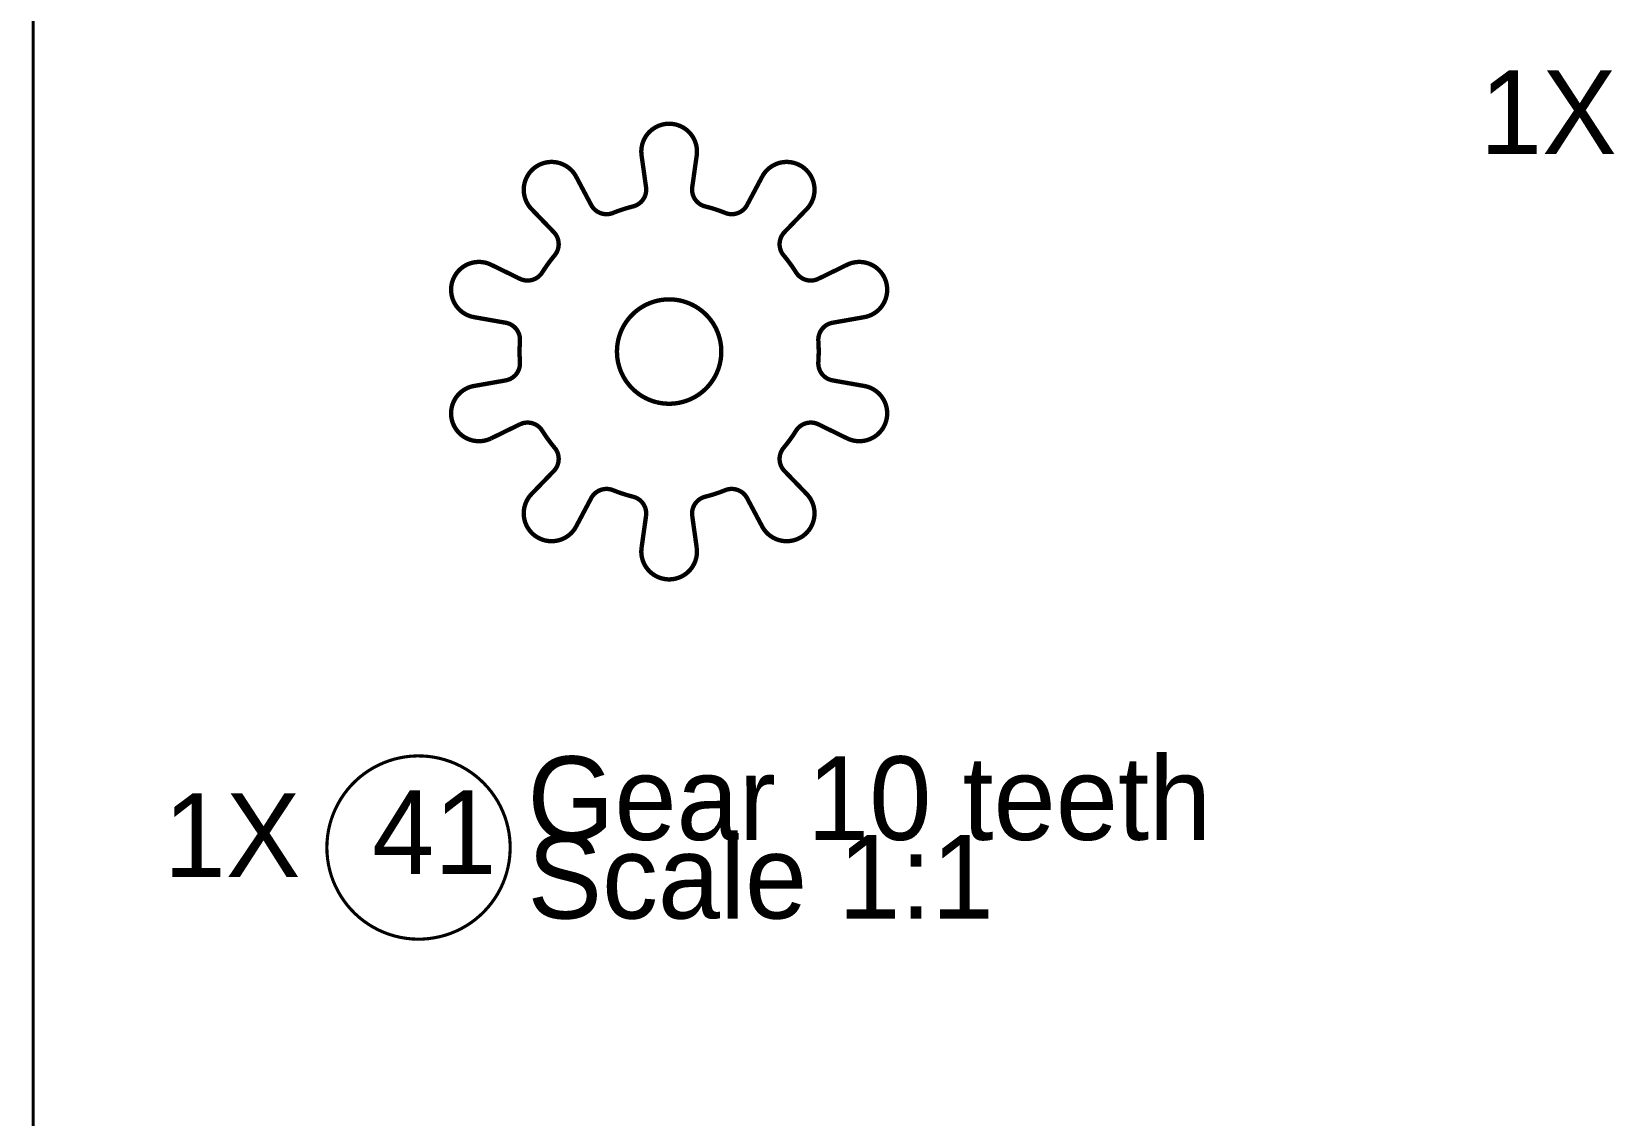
# Model space of a CAD drawing. Extents: x 0.4 to 23.1, y 0.4 to 16.1.
# Drawn here: x 0.4 to 3.983, y 2.859 to 5.312 of the extents above; entities that cross this region are included whole.
import ezdxf

# ---------------------------------------------------------------- set-up
doc = ezdxf.new("R2010")
doc.units = 0
doc.layers.get('0').update_dxf_attribs({"linetype": 'CONTINUOUS'})

msp = doc.modelspace()

# ---------------------------------------------------------------- linework, layer by layer
at = {"color": 254, "const_width": 0.00708}
msp.add_lwpolyline([(0.40386, 16.1028), (0.40386, 0.4088)], dxfattribs=at)
at = {"color": 0, "const_width": 0.00985}
for points in [[(1.90588, 5.03179), (1.90631, 5.03603), (1.90642, 5.03814), (1.90647, 5.04025), (1.90647, 5.04237), (1.90636, 5.04449), (1.90619, 5.04656), (1.90565, 5.05078), (1.90528, 5.05285), (1.90483, 5.0549), (1.90429, 5.05697), (1.90369, 5.05897), (1.90306, 5.06099), (1.90235, 5.06299), (1.90158, 5.06494), (1.90072, 5.06689), (1.89979, 5.06879), (1.89882, 5.07064), (1.89779, 5.07249), (1.89671, 5.07428), (1.89551, 5.07607), (1.89432, 5.07781), (1.89301, 5.07949), (1.89171, 5.08111), (1.88889, 5.08425), (1.88585, 5.08718), (1.88428, 5.0886), (1.8826, 5.0899), (1.88097, 5.09119), (1.87924, 5.09244), (1.8775, 5.09358), (1.87565, 5.09472), (1.87381, 5.09576), (1.87196, 5.09674), (1.87007, 5.09771), (1.86615, 5.09933), (1.86421, 5.10004), (1.86219, 5.10075), (1.86019, 5.10135), (1.85607, 5.10232), (1.854, 5.10271), (1.85189, 5.10303), (1.84978, 5.10325), (1.84771, 5.10346), (1.84347, 5.10357), (1.83925, 5.10346), (1.83501, 5.10303), (1.83296, 5.10271), (1.83089, 5.10232), (1.82676, 5.10135), (1.82476, 5.10075), (1.82075, 5.09933), (1.81879, 5.09853), (1.81689, 5.09771), (1.8131, 5.09576), (1.81125, 5.09472), (1.80946, 5.09358), (1.80772, 5.09244), (1.80599, 5.09119), (1.80431, 5.0899), (1.80268, 5.0886), (1.80111, 5.08718), (1.79953, 5.08572), (1.79807, 5.08425), (1.7966, 5.08268), (1.79525, 5.08111), (1.79389, 5.07949), (1.79264, 5.07781), (1.79139, 5.07607), (1.79025, 5.07428), (1.78917, 5.07249), (1.78711, 5.06879), (1.78624, 5.06689), (1.78537, 5.06494), (1.78461, 5.06299), (1.78386, 5.06099), (1.78321, 5.05897), (1.78267, 5.05697), (1.78213, 5.0549), (1.78168, 5.05285), (1.78131, 5.05078), (1.78097, 5.04867), (1.78076, 5.04656), (1.7806, 5.04449), (1.78049, 5.04237), (1.78049, 5.04025), (1.78054, 5.03814), (1.78065, 5.03603), (1.78082, 5.0339), (1.78108, 5.03179)], [(1.63297, 4.98367), (1.63194, 4.98551), (1.63086, 4.98736), (1.62972, 4.98915), (1.62853, 4.99089), (1.62722, 4.99257), (1.62592, 4.99419), (1.62457, 4.99582), (1.62315, 4.99735), (1.62164, 4.99886), (1.62011, 5.00032), (1.61854, 5.00174), (1.61692, 5.0031), (1.61529, 5.00439), (1.61356, 5.00564), (1.61182, 5.00683), (1.61003, 5.00797), (1.60818, 5.00906), (1.60633, 5.01004), (1.60444, 5.01096), (1.60254, 5.01183), (1.60058, 5.01264), (1.59864, 5.0134), (1.59663, 5.01411), (1.59457, 5.01471), (1.59256, 5.01525), (1.5905, 5.01574), (1.58843, 5.01611), (1.58632, 5.01644), (1.58425, 5.01671), (1.58214, 5.01693), (1.58003, 5.01704), (1.5779, 5.01708), (1.57579, 5.01708), (1.57368, 5.01699), (1.57156, 5.01682), (1.56944, 5.0166), (1.56739, 5.01633), (1.56532, 5.01594), (1.56326, 5.01551), (1.55914, 5.01443), (1.55712, 5.01378), (1.55518, 5.01307), (1.55317, 5.01226), (1.55126, 5.01144), (1.54938, 5.01053), (1.54747, 5.00956), (1.54563, 5.00851), (1.54383, 5.00743), (1.54204, 5.00629), (1.54031, 5.0051), (1.53862, 5.00379), (1.537, 5.0025), (1.53537, 5.00108), (1.53386, 4.99968), (1.53233, 4.99821), (1.53088, 4.99664), (1.52946, 4.99507), (1.52815, 4.99343), (1.52686, 4.99175), (1.52561, 4.99007), (1.52442, 4.98828), (1.52225, 4.98469), (1.52126, 4.98281), (1.52035, 4.9809), (1.51947, 4.979), (1.51867, 4.97706), (1.5179, 4.97504), (1.51725, 4.97304), (1.51665, 4.97103), (1.51611, 4.96897), (1.51568, 4.9669), (1.51492, 4.96278), (1.51449, 4.95856), (1.51438, 4.95643), (1.51438, 4.95221), (1.51449, 4.95008), (1.51465, 4.94803), (1.51486, 4.9459), (1.51519, 4.94379), (1.51557, 4.94174), (1.516, 4.93967), (1.51654, 4.93761), (1.51714, 4.9356), (1.51779, 4.9336), (1.5185, 4.93158), (1.51932, 4.92964), (1.52012, 4.92774), (1.52106, 4.92583), (1.52203, 4.92393), (1.52311, 4.9221), (1.52419, 4.92031), (1.52533, 4.91851), (1.52783, 4.91515), (1.52919, 4.91351), (1.5306, 4.91189), (1.53201, 4.91037)], [(1.79118, 4.96007), (1.78108, 5.03179)], [(1.89578, 4.96007), (1.90588, 5.03179)], [(2.15489, 4.91037), (2.15636, 4.91189), (2.15907, 4.91515), (2.16157, 4.91851), (2.16276, 4.92031), (2.16385, 4.9221), (2.16488, 4.92393), (2.16585, 4.92583), (2.16678, 4.92774), (2.16764, 4.92964), (2.1684, 4.93158), (2.16917, 4.9336), (2.16982, 4.9356), (2.17042, 4.93761), (2.1709, 4.93967), (2.17133, 4.94174), (2.17171, 4.94379), (2.17204, 4.9459), (2.17231, 4.94803), (2.17247, 4.95008), (2.17258, 4.95432), (2.17253, 4.95643), (2.17242, 4.95856), (2.17225, 4.96067), (2.17199, 4.96278), (2.17165, 4.96485), (2.17128, 4.9669), (2.17031, 4.97103), (2.16971, 4.97304), (2.169, 4.97504), (2.16824, 4.97706), (2.16749, 4.979), (2.16661, 4.9809), (2.16569, 4.98281), (2.16465, 4.98469), (2.16363, 4.98649), (2.16135, 4.99007), (2.1601, 4.99175), (2.15881, 4.99343), (2.15744, 4.99507), (2.15462, 4.99821), (2.1531, 4.99968), (2.14996, 5.0025), (2.14833, 5.00379), (2.14665, 5.0051), (2.14492, 5.00629), (2.14312, 5.00743), (2.14133, 5.00851), (2.13949, 5.00956), (2.13758, 5.01053), (2.13569, 5.01144), (2.13178, 5.01307), (2.12978, 5.01378), (2.12776, 5.01443), (2.12576, 5.01497), (2.12369, 5.01551), (2.12164, 5.01594), (2.11957, 5.01633), (2.11746, 5.0166), (2.11535, 5.01682), (2.11328, 5.01699), (2.11117, 5.01708), (2.10906, 5.01708), (2.10693, 5.01704), (2.10482, 5.01693), (2.10271, 5.01671), (2.10058, 5.01644), (2.09853, 5.01611), (2.09646, 5.01574), (2.0944, 5.01525), (2.09233, 5.01471), (2.09033, 5.01411), (2.08832, 5.0134), (2.08637, 5.01264), (2.08442, 5.01183), (2.08247, 5.01096), (2.08062, 5.01004), (2.07872, 5.00906), (2.07693, 5.00797), (2.07514, 5.00683), (2.07335, 5.00564), (2.07167, 5.00439), (2.06999, 5.0031), (2.06836, 5.00174), (2.06679, 5.00032), (2.06526, 4.99886), (2.06381, 4.99735), (2.06239, 4.99582), (2.05968, 4.99257), (2.05843, 4.99089), (2.05724, 4.98915), (2.0561, 4.98736), (2.05501, 4.98551), (2.05399, 4.98367)], [(1.66699, 4.91971), (1.63297, 4.98367)], [(2.01997, 4.91971), (2.05399, 4.98367)], [(1.76172, 4.91639), (1.76335, 4.91683), (1.76492, 4.91732), (1.76654, 4.91792), (1.76813, 4.91857), (1.77115, 4.92008), (1.77262, 4.92096), (1.77403, 4.92188), (1.77544, 4.92285), (1.77681, 4.92383), (1.7781, 4.92497), (1.77935, 4.92611), (1.78054, 4.92731), (1.78168, 4.92854), (1.78282, 4.92985), (1.78386, 4.93115), (1.78483, 4.93257), (1.78575, 4.93397), (1.78662, 4.93544), (1.78737, 4.93696), (1.78808, 4.93847), (1.78879, 4.94006), (1.78939, 4.94162), (1.79036, 4.94488), (1.79075, 4.94656), (1.79129, 4.94993), (1.79144, 4.95161), (1.79156, 4.95497), (1.7915, 4.95671), (1.79139, 4.95839), (1.79118, 4.96007)], [(1.92524, 4.91639), (1.92361, 4.91683), (1.92199, 4.91732), (1.92042, 4.91792), (1.91883, 4.91857), (1.91726, 4.91932), (1.91581, 4.92008), (1.91433, 4.92096), (1.91288, 4.92188), (1.91015, 4.92383), (1.90886, 4.92497), (1.90761, 4.92611), (1.90642, 4.92731), (1.90522, 4.92854), (1.90414, 4.92985), (1.9031, 4.93115), (1.90213, 4.93257), (1.90121, 4.93397), (1.90033, 4.93544), (1.89882, 4.93847), (1.89817, 4.94006), (1.89757, 4.94162), (1.89703, 4.94325), (1.8966, 4.94488), (1.89621, 4.94656), (1.89589, 4.94824), (1.89567, 4.94993), (1.89551, 4.95161), (1.8954, 4.95329), (1.8954, 4.95497), (1.89546, 4.95671), (1.89556, 4.95839), (1.89578, 4.96007)], [(1.58236, 4.85824), (1.53201, 4.91037)], [(1.71653, 4.90169), (1.7149, 4.9011), (1.71332, 4.90056), (1.71169, 4.90012), (1.70833, 4.89936), (1.70665, 4.89914), (1.70497, 4.89899), (1.70329, 4.89887), (1.70161, 4.89882), (1.69993, 4.89887), (1.69819, 4.89899), (1.69482, 4.89942), (1.69319, 4.89979), (1.69151, 4.90018), (1.68989, 4.90067), (1.68832, 4.90121), (1.68668, 4.90181), (1.68517, 4.9025), (1.68365, 4.90326), (1.68212, 4.90408), (1.68067, 4.90494), (1.67925, 4.90587), (1.67654, 4.90793), (1.67404, 4.91021), (1.67285, 4.91146), (1.67176, 4.91271), (1.67068, 4.91401), (1.66965, 4.91536), (1.66872, 4.91678), (1.66781, 4.91824), (1.66699, 4.91971)], [(1.76172, 4.91639), (1.75657, 4.91504), (1.75146, 4.91368), (1.74642, 4.91222), (1.74137, 4.91064), (1.73633, 4.90901), (1.73133, 4.90728), (1.72635, 4.90549), (1.7214, 4.90365), (1.71653, 4.90169)], [(1.97043, 4.90169), (1.96556, 4.90365), (1.96056, 4.90549), (1.95562, 4.90728), (1.95063, 4.90901), (1.94558, 4.91064), (1.94054, 4.91222), (1.93544, 4.91368), (1.92524, 4.91639)], [(1.97043, 4.90169), (1.972, 4.9011), (1.97364, 4.90056), (1.97526, 4.90012), (1.97689, 4.89974), (1.97857, 4.89936), (1.98025, 4.89914), (1.98193, 4.89899), (1.98367, 4.89887), (1.98535, 4.89882), (1.98703, 4.89887), (1.98872, 4.89899), (1.99046, 4.89919), (1.99208, 4.89942), (1.99376, 4.89979), (1.99539, 4.90018), (1.99701, 4.90067), (1.99864, 4.90121), (2.00022, 4.90181), (2.00179, 4.9025), (2.00331, 4.90326), (2.00483, 4.90408), (2.00624, 4.90494), (2.00771, 4.90587), (2.00906, 4.9069), (2.01036, 4.90793), (2.01167, 4.90907), (2.01292, 4.91021), (2.01519, 4.91271), (2.01628, 4.91401), (2.01725, 4.91536), (2.01824, 4.91678), (2.01997, 4.91971)], [(2.1046, 4.85824), (2.15489, 4.91037)], [(1.58421, 4.80556), (1.58626, 4.80826), (1.58718, 4.80968), (1.58811, 4.81114), (1.58892, 4.81261), (1.58968, 4.81413), (1.59033, 4.81565), (1.59099, 4.81728), (1.59153, 4.81885), (1.59201, 4.82047), (1.59244, 4.82215), (1.59278, 4.82379), (1.59304, 4.82547), (1.59338, 4.82883), (1.59343, 4.83057), (1.59332, 4.83393), (1.59289, 4.83729), (1.59256, 4.83897), (1.59218, 4.84065), (1.59174, 4.84229), (1.59119, 4.84392), (1.5906, 4.84549), (1.58996, 4.84706), (1.58843, 4.8501), (1.58757, 4.85151), (1.58664, 4.85297), (1.58567, 4.85433), (1.58464, 4.85568), (1.5835, 4.85699), (1.58236, 4.85824)], [(2.10275, 4.80556), (2.10167, 4.80692), (2.10069, 4.80826), (2.09972, 4.80968), (2.09885, 4.81114), (2.09804, 4.81261), (2.09728, 4.81413), (2.09657, 4.81565), (2.09597, 4.81728), (2.09543, 4.81885), (2.09494, 4.82047), (2.09451, 4.82215), (2.09418, 4.82379), (2.09392, 4.82547), (2.09369, 4.82715), (2.09358, 4.82883), (2.09353, 4.83057), (2.09353, 4.83225), (2.09364, 4.83393), (2.09381, 4.83561), (2.09435, 4.83897), (2.09478, 4.84065), (2.09521, 4.84229), (2.09576, 4.84392), (2.09636, 4.84549), (2.097, 4.84706), (2.09771, 4.84858), (2.09853, 4.8501), (2.09939, 4.85151), (2.10032, 4.85297), (2.10129, 4.85433), (2.10232, 4.85568), (2.1034, 4.85699), (2.1046, 4.85824)], [(1.58421, 4.80556), (1.58083, 4.80149), (1.57753, 4.79736), (1.57428, 4.79318), (1.57113, 4.78896), (1.56803, 4.78472), (1.565, 4.78039), (1.56201, 4.77599), (1.55908, 4.7716), (1.55626, 4.76714)], [(2.13069, 4.76714), (2.12782, 4.7716), (2.12494, 4.77599), (2.12196, 4.78039), (2.11893, 4.78472), (2.11583, 4.78896), (2.11262, 4.79318), (2.10943, 4.79736), (2.10613, 4.80149), (2.10275, 4.80556)], [(1.44049, 4.78435), (1.43858, 4.78526), (1.43664, 4.78608), (1.43468, 4.78683), (1.43267, 4.78754), (1.43067, 4.78819), (1.4286, 4.78874), (1.42654, 4.78922), (1.42449, 4.78965), (1.42242, 4.78999), (1.42031, 4.79031), (1.41818, 4.79053), (1.41612, 4.79064), (1.41401, 4.79069), (1.41189, 4.79069), (1.40978, 4.79064), (1.40767, 4.79053), (1.40554, 4.79031), (1.40349, 4.79004), (1.40136, 4.78965), (1.39931, 4.78928), (1.39725, 4.78874), (1.39524, 4.78819), (1.39324, 4.7876), (1.39122, 4.78689), (1.38921, 4.78614), (1.38732, 4.78532), (1.38536, 4.7844), (1.38346, 4.78347), (1.38162, 4.78244), (1.37983, 4.78136), (1.37804, 4.78022), (1.3763, 4.77903), (1.37462, 4.77778), (1.37294, 4.77647), (1.37131, 4.77507), (1.36979, 4.77365), (1.36827, 4.77219), (1.36681, 4.77067), (1.3654, 4.7691), (1.36399, 4.76747), (1.36268, 4.76585), (1.36144, 4.76411), (1.36024, 4.76237), (1.35807, 4.75879), (1.35704, 4.75694), (1.35612, 4.75504), (1.3552, 4.7531), (1.35438, 4.75119), (1.35362, 4.74918), (1.35232, 4.74517), (1.35178, 4.74317), (1.35129, 4.7411), (1.35091, 4.73899), (1.35053, 4.73693), (1.35026, 4.73486), (1.34993, 4.73063), (1.34988, 4.72851), (1.34988, 4.7264), (1.3501, 4.72217), (1.35037, 4.72006), (1.35064, 4.71799), (1.35102, 4.71593), (1.35145, 4.71386), (1.35194, 4.71181), (1.35248, 4.70975), (1.35314, 4.70774), (1.35384, 4.70574), (1.3546, 4.70378), (1.35547, 4.70182), (1.35634, 4.69993), (1.35731, 4.69803), (1.35834, 4.69618), (1.35943, 4.69439), (1.36057, 4.6926), (1.36176, 4.69086), (1.36306, 4.68918), (1.36437, 4.68756), (1.36572, 4.68593), (1.36865, 4.68289), (1.37017, 4.68143), (1.37174, 4.68001), (1.37337, 4.67865), (1.37505, 4.67736), (1.37674, 4.67611), (1.37853, 4.67492), (1.38211, 4.67275), (1.38401, 4.67176), (1.38585, 4.67085), (1.3878, 4.66997), (1.38976, 4.66917), (1.39171, 4.6684), (1.39372, 4.66769), (1.39578, 4.6671), (1.39779, 4.66656), (1.40192, 4.66569)], [(1.50558, 4.75261), (1.44049, 4.78435)], [(1.55626, 4.76714), (1.55533, 4.76574), (1.55436, 4.76432), (1.55328, 4.76297), (1.55219, 4.76172), (1.551, 4.76047), (1.54981, 4.75928), (1.54856, 4.75814), (1.54725, 4.75706), (1.5459, 4.75603), (1.54308, 4.75418), (1.54156, 4.75336), (1.5401, 4.75256), (1.53851, 4.75185), (1.53694, 4.75119), (1.53532, 4.75065), (1.53375, 4.75011), (1.53207, 4.74968), (1.53043, 4.74935), (1.52875, 4.74903), (1.52539, 4.74869), (1.52365, 4.74864), (1.52197, 4.74864), (1.52029, 4.74869), (1.51861, 4.74886), (1.51693, 4.74908), (1.51525, 4.74935), (1.51357, 4.74972), (1.51193, 4.75017), (1.51031, 4.75065), (1.50874, 4.75125), (1.50717, 4.7519), (1.50558, 4.75261)], [(2.13069, 4.76714), (2.13163, 4.76574), (2.1326, 4.76432), (2.13363, 4.76297), (2.1359, 4.76047), (2.1371, 4.75928), (2.1384, 4.75814), (2.13971, 4.75706), (2.14106, 4.75603), (2.14387, 4.75418), (2.1454, 4.75336), (2.14686, 4.75256), (2.14844, 4.75185), (2.15001, 4.75119), (2.15158, 4.75065), (2.15321, 4.75011), (2.15483, 4.74968), (2.15821, 4.74903), (2.16157, 4.74869), (2.16325, 4.74864), (2.16493, 4.74864), (2.16667, 4.74869), (2.16835, 4.74886), (2.17003, 4.74908), (2.17171, 4.74935), (2.17333, 4.74972), (2.17503, 4.75017), (2.17665, 4.75065), (2.17822, 4.75125), (2.17979, 4.7519), (2.18132, 4.75261)], [(2.18132, 4.75261), (2.24647, 4.78435)], [(2.285, 4.66569), (2.28911, 4.66656), (2.29118, 4.6671), (2.29318, 4.66769), (2.29519, 4.6684), (2.29719, 4.66917), (2.29915, 4.66997), (2.30106, 4.67085), (2.30296, 4.67176), (2.30479, 4.67275), (2.30664, 4.67383), (2.30843, 4.67492), (2.31017, 4.67611), (2.3119, 4.67736), (2.31353, 4.67865), (2.31515, 4.68001), (2.31679, 4.68143), (2.31831, 4.68289), (2.31976, 4.6844), (2.32118, 4.68593), (2.3226, 4.68756), (2.32389, 4.68918), (2.32514, 4.69086), (2.32633, 4.6926), (2.32753, 4.69439), (2.32861, 4.69618), (2.32964, 4.69803), (2.33062, 4.69993), (2.33149, 4.70182), (2.33236, 4.70378), (2.33311, 4.70574), (2.33382, 4.70774), (2.33442, 4.70975), (2.33501, 4.71181), (2.3355, 4.71386), (2.33594, 4.71593), (2.33632, 4.71799), (2.33658, 4.72006), (2.33681, 4.72217), (2.33697, 4.72428), (2.33708, 4.72851), (2.33703, 4.73063), (2.33686, 4.73275), (2.33664, 4.73486), (2.33637, 4.73693), (2.33604, 4.73899), (2.33561, 4.7411), (2.33512, 4.74317), (2.33458, 4.74517), (2.33399, 4.74718), (2.33328, 4.74918), (2.33251, 4.75119), (2.33171, 4.7531), (2.33083, 4.75504), (2.32986, 4.75694), (2.32889, 4.75879), (2.32781, 4.76058), (2.32667, 4.76237), (2.32547, 4.76411), (2.32422, 4.76585), (2.32292, 4.76747), (2.32156, 4.7691), (2.32015, 4.77067), (2.31868, 4.77219), (2.31717, 4.77365), (2.31401, 4.77647), (2.31233, 4.77778), (2.31065, 4.77903), (2.30892, 4.78022), (2.30713, 4.78136), (2.30528, 4.78244), (2.30344, 4.78347), (2.29964, 4.78532), (2.29769, 4.78614), (2.29574, 4.78689), (2.29372, 4.7876), (2.29172, 4.78819), (2.2876, 4.78928), (2.28347, 4.79004), (2.28142, 4.79031), (2.27929, 4.79053), (2.27718, 4.79064), (2.27507, 4.79069), (2.27294, 4.79069), (2.27083, 4.79064), (2.26872, 4.79053), (2.2666, 4.79031), (2.26247, 4.78965), (2.26036, 4.78922), (2.25836, 4.78874), (2.25629, 4.78819), (2.25429, 4.78754), (2.25228, 4.78683), (2.25032, 4.78608), (2.24837, 4.78526), (2.24647, 4.78435)], [(1.47331, 4.6531), (1.40192, 4.66569)], [(1.50569, 4.6116), (1.50581, 4.61328), (1.50581, 4.61496), (1.50575, 4.61669), (1.50543, 4.62007), (1.5051, 4.62175), (1.50478, 4.62337), (1.50435, 4.62506), (1.50385, 4.62663), (1.50325, 4.62825), (1.50265, 4.62983), (1.50196, 4.63135), (1.50119, 4.63292), (1.50032, 4.63439), (1.49946, 4.63579), (1.49849, 4.63721), (1.4975, 4.63857), (1.49642, 4.63992), (1.49528, 4.64117), (1.49408, 4.64236), (1.49283, 4.64356), (1.4916, 4.64464), (1.49024, 4.64572), (1.48887, 4.64671), (1.48747, 4.64763), (1.486, 4.64854), (1.48454, 4.64931), (1.48296, 4.65007), (1.48144, 4.65076), (1.47982, 4.65136), (1.47825, 4.65192), (1.47661, 4.6524), (1.47493, 4.65278), (1.47331, 4.6531)], [(2.18121, 4.6116), (2.1811, 4.61496), (2.18121, 4.61669), (2.18132, 4.61838), (2.18153, 4.62007), (2.18181, 4.62175), (2.18218, 4.62337), (2.18261, 4.62506), (2.18311, 4.62663), (2.18365, 4.62825), (2.18431, 4.62983), (2.185, 4.63135), (2.18576, 4.63292), (2.18658, 4.63439), (2.18842, 4.63721), (2.18946, 4.63857), (2.19054, 4.63992), (2.19168, 4.64117), (2.19407, 4.64356), (2.19667, 4.64572), (2.19808, 4.64671), (2.19949, 4.64763), (2.20096, 4.64854), (2.20242, 4.64931), (2.20394, 4.65007), (2.20551, 4.65076), (2.20708, 4.65136), (2.20871, 4.65192), (2.21035, 4.6524), (2.21197, 4.65278), (2.21365, 4.6531)], [(2.21365, 4.6531), (2.285, 4.66569)], [(1.50569, 4.6116), (1.50538, 4.60633), (1.50515, 4.60101), (1.50499, 4.59576), (1.50489, 4.59044), (1.50489, 4.58518), (1.50499, 4.57992), (1.50515, 4.5746), (1.50538, 4.56933), (1.50569, 4.56407)], [(2.18121, 4.56407), (2.18153, 4.56933), (2.18181, 4.5746), (2.18197, 4.57992), (2.18201, 4.58518), (2.18201, 4.59044), (2.18197, 4.59576), (2.18181, 4.60101), (2.18153, 4.60633), (2.18121, 4.6116)], [(1.50569, 4.56407), (1.50581, 4.56239), (1.50581, 4.56065), (1.50575, 4.55897), (1.50543, 4.55561), (1.50478, 4.55225), (1.50435, 4.55062), (1.50385, 4.54899), (1.50265, 4.54585), (1.50196, 4.54428), (1.50119, 4.54275), (1.49946, 4.53982), (1.49849, 4.53842), (1.4975, 4.53706), (1.49642, 4.53575), (1.49528, 4.5345), (1.49408, 4.53326), (1.4916, 4.53097), (1.49024, 4.52994), (1.48887, 4.52897), (1.48747, 4.528), (1.486, 4.52713), (1.48454, 4.52632), (1.48296, 4.52556), (1.48144, 4.5249), (1.47982, 4.52431), (1.47825, 4.52376), (1.47661, 4.52328), (1.47493, 4.52289), (1.47331, 4.52251)], [(2.18121, 4.56407), (2.18115, 4.56239), (2.1811, 4.56065), (2.18132, 4.55729), (2.18153, 4.55561), (2.18181, 4.55393), (2.18218, 4.55225), (2.18261, 4.55062), (2.18311, 4.54899), (2.18365, 4.54742), (2.18431, 4.54585), (2.185, 4.54428), (2.18576, 4.54275), (2.18658, 4.54129), (2.1875, 4.53982), (2.18842, 4.53842), (2.18946, 4.53706), (2.19054, 4.53575), (2.19168, 4.5345), (2.19287, 4.53326), (2.19407, 4.53212), (2.19536, 4.53097), (2.19667, 4.52994), (2.19949, 4.528), (2.20096, 4.52713), (2.20242, 4.52632), (2.20394, 4.52556), (2.20551, 4.5249), (2.20708, 4.52431), (2.20871, 4.52376), (2.21035, 4.52328), (2.21197, 4.52289), (2.21365, 4.52251)], [(1.40192, 4.50993), (1.39985, 4.50956), (1.39779, 4.50906), (1.39578, 4.50851), (1.39372, 4.50792), (1.39171, 4.50726), (1.38976, 4.50651), (1.3878, 4.50569), (1.38585, 4.50483), (1.38401, 4.5039), (1.38211, 4.50288), (1.38032, 4.50185), (1.37853, 4.50071), (1.37674, 4.49951), (1.37337, 4.49701), (1.37174, 4.49567), (1.37017, 4.49425), (1.36865, 4.49278), (1.36719, 4.49126), (1.36572, 4.48969), (1.36437, 4.48812), (1.36306, 4.48649), (1.36176, 4.48475), (1.36057, 4.48301), (1.35943, 4.48128), (1.35834, 4.47944), (1.35731, 4.4776), (1.35634, 4.47575), (1.3546, 4.47185), (1.35384, 4.46989), (1.35314, 4.46793), (1.35248, 4.46588), (1.35194, 4.46386), (1.35145, 4.46181), (1.35102, 4.45975), (1.35064, 4.45768), (1.3501, 4.45344), (1.34999, 4.45139), (1.34988, 4.44928), (1.34988, 4.44715), (1.34993, 4.44504), (1.35026, 4.44081), (1.35053, 4.43875), (1.35091, 4.43664), (1.35129, 4.43457), (1.35178, 4.43251), (1.35232, 4.43044), (1.35362, 4.42643), (1.35438, 4.42449), (1.3552, 4.42253), (1.35704, 4.41872), (1.35807, 4.41689), (1.35916, 4.41504), (1.36024, 4.41325), (1.36144, 4.41151), (1.36268, 4.40983), (1.36399, 4.40815), (1.36681, 4.405), (1.36827, 4.40343), (1.36979, 4.40196), (1.37131, 4.40056), (1.37294, 4.39919), (1.37462, 4.39789), (1.3763, 4.39665), (1.37804, 4.39546), (1.37983, 4.39432), (1.38162, 4.39324), (1.38346, 4.39219), (1.38536, 4.39122), (1.38732, 4.39035), (1.38921, 4.38954), (1.39122, 4.38878), (1.39324, 4.38807), (1.39725, 4.38688), (1.39931, 4.38639), (1.40136, 4.38596), (1.40349, 4.38564), (1.40554, 4.38536), (1.40767, 4.38514), (1.40978, 4.38499), (1.41189, 4.38493), (1.41401, 4.38493), (1.41612, 4.38499), (1.41818, 4.38514), (1.42031, 4.38536), (1.42242, 4.38564), (1.42449, 4.38601), (1.42654, 4.38644), (1.4286, 4.38693), (1.43067, 4.38747), (1.43267, 4.38813), (1.43468, 4.38883), (1.43664, 4.3896), (1.43858, 4.3904), (1.44049, 4.39128)], [(1.47331, 4.52251), (1.40192, 4.50993)], [(2.21365, 4.52251), (2.285, 4.50993)], [(2.24647, 4.39128), (2.24837, 4.3904), (2.25032, 4.3896), (2.25228, 4.38883), (2.25429, 4.38813), (2.25629, 4.38747), (2.25836, 4.38693), (2.26036, 4.38644), (2.26247, 4.38601), (2.26454, 4.38564), (2.2666, 4.38536), (2.26872, 4.38514), (2.27083, 4.38499), (2.27294, 4.38493), (2.27507, 4.38493), (2.27718, 4.38499), (2.27929, 4.38514), (2.28142, 4.38536), (2.28347, 4.38564), (2.28554, 4.38596), (2.2876, 4.38639), (2.28965, 4.38688), (2.29172, 4.38747), (2.29372, 4.38807), (2.29574, 4.38878), (2.29769, 4.38954), (2.29964, 4.39035), (2.30154, 4.39122), (2.30344, 4.39219), (2.30528, 4.39324), (2.30713, 4.39432), (2.30892, 4.39546), (2.31065, 4.39665), (2.31233, 4.39789), (2.31401, 4.39919), (2.3156, 4.40056), (2.31717, 4.40196), (2.31868, 4.40343), (2.32015, 4.405), (2.32156, 4.40657), (2.32292, 4.40815), (2.32422, 4.40983), (2.32547, 4.41151), (2.32667, 4.41325), (2.32781, 4.41504), (2.32889, 4.41689), (2.32986, 4.41872), (2.33083, 4.42063), (2.33171, 4.42253), (2.33251, 4.42449), (2.33328, 4.42643), (2.33399, 4.42844), (2.33458, 4.43044), (2.33512, 4.43251), (2.33561, 4.43457), (2.33604, 4.43664), (2.33637, 4.43875), (2.33664, 4.44081), (2.33686, 4.44293), (2.33703, 4.44504), (2.33708, 4.44715), (2.33697, 4.45139), (2.33681, 4.45344), (2.33658, 4.45557), (2.33632, 4.45768), (2.33594, 4.45975), (2.3355, 4.46181), (2.33501, 4.46386), (2.33442, 4.46588), (2.33382, 4.46793), (2.33311, 4.46989), (2.33236, 4.47185), (2.33062, 4.47575), (2.32964, 4.4776), (2.32861, 4.47944), (2.32753, 4.48128), (2.32514, 4.48475), (2.32389, 4.48649), (2.3226, 4.48812), (2.31976, 4.49126), (2.31831, 4.49278), (2.31679, 4.49425), (2.31515, 4.49567), (2.31353, 4.49701), (2.3119, 4.49826), (2.31017, 4.49951), (2.30843, 4.50071), (2.30664, 4.50185), (2.30296, 4.5039), (2.30106, 4.50483), (2.29915, 4.50569), (2.29719, 4.50651), (2.29519, 4.50726), (2.29318, 4.50792), (2.29118, 4.50851), (2.28911, 4.50906), (2.28706, 4.50956), (2.285, 4.50993)], [(1.50558, 4.42307), (1.44049, 4.39128)], [(1.55626, 4.40853), (1.55533, 4.40994), (1.55436, 4.41135), (1.55219, 4.41396), (1.551, 4.41521), (1.54981, 4.41635), (1.54856, 4.41749), (1.54725, 4.41857), (1.5459, 4.4196), (1.54449, 4.42057), (1.54308, 4.4215), (1.54156, 4.42231), (1.5401, 4.42307), (1.53851, 4.42378), (1.53694, 4.42443), (1.53532, 4.42503), (1.53375, 4.42551), (1.53207, 4.42594), (1.53043, 4.42632), (1.52875, 4.4266), (1.52707, 4.42681), (1.52539, 4.42697), (1.52365, 4.42703), (1.52197, 4.42703), (1.52029, 4.42697), (1.51861, 4.42681), (1.51693, 4.4266), (1.51525, 4.42632), (1.51357, 4.42594), (1.51193, 4.42551), (1.51031, 4.42497), (1.50874, 4.42443), (1.50717, 4.42378), (1.50558, 4.42307)], [(1.55626, 4.40853), (1.55908, 4.40408), (1.56201, 4.39963), (1.565, 4.39529), (1.56803, 4.39094), (1.57113, 4.38667), (1.57428, 4.38243), (1.57753, 4.37831), (1.58083, 4.37418), (1.58421, 4.37011)], [(2.10275, 4.37011), (2.10613, 4.37418), (2.10943, 4.37831), (2.11262, 4.38243), (2.11583, 4.38667), (2.11893, 4.39094), (2.12196, 4.39529), (2.12494, 4.39963), (2.13069, 4.40853)], [(2.13069, 4.40853), (2.13163, 4.40994), (2.1326, 4.41135), (2.13363, 4.41265), (2.13476, 4.41396), (2.1359, 4.41521), (2.1371, 4.41635), (2.1384, 4.41749), (2.13971, 4.41857), (2.14106, 4.4196), (2.14247, 4.42057), (2.14387, 4.4215), (2.1454, 4.42231), (2.14686, 4.42307), (2.14844, 4.42378), (2.15001, 4.42443), (2.15158, 4.42503), (2.15321, 4.42551), (2.15483, 4.42594), (2.15653, 4.42632), (2.15821, 4.4266), (2.15989, 4.42681), (2.16157, 4.42697), (2.16325, 4.42703), (2.16493, 4.42703), (2.16667, 4.42697), (2.16835, 4.42681), (2.17003, 4.4266), (2.17171, 4.42632), (2.17333, 4.42594), (2.17503, 4.42551), (2.17665, 4.42497), (2.17822, 4.42443), (2.17979, 4.42378), (2.18132, 4.42307)], [(2.18132, 4.42307), (2.24647, 4.39128)], [(1.58421, 4.37011), (1.58626, 4.3674), (1.58718, 4.366), (1.58811, 4.36453), (1.58892, 4.36307), (1.58968, 4.36154), (1.59099, 4.3584), (1.59153, 4.35678), (1.59201, 4.35514), (1.59244, 4.35351), (1.59278, 4.35183), (1.59304, 4.35015), (1.59338, 4.34679), (1.59343, 4.34511), (1.59338, 4.34337), (1.59332, 4.34169), (1.59289, 4.33832), (1.59256, 4.33664), (1.59218, 4.33501), (1.59174, 4.33339), (1.59119, 4.33176), (1.5906, 4.33018), (1.58996, 4.32861), (1.58843, 4.32557), (1.58757, 4.32411), (1.58664, 4.32269), (1.58567, 4.32129), (1.58464, 4.31999), (1.5835, 4.31868), (1.58236, 4.31743)], [(2.10275, 4.37011), (2.10167, 4.36876), (2.10069, 4.3674), (2.09972, 4.366), (2.09885, 4.36453), (2.09804, 4.36307), (2.09728, 4.36154), (2.09657, 4.35997), (2.09597, 4.3584), (2.09543, 4.35678), (2.09494, 4.35514), (2.09451, 4.35351), (2.09418, 4.35183), (2.09392, 4.35015), (2.09369, 4.34847), (2.09358, 4.34679), (2.09353, 4.34511), (2.09353, 4.34337), (2.09364, 4.34169), (2.09381, 4.34), (2.09435, 4.33664), (2.09521, 4.33339), (2.09576, 4.33176), (2.09636, 4.33018), (2.097, 4.32861), (2.09771, 4.3271), (2.09853, 4.32557), (2.09939, 4.32411), (2.10032, 4.32269), (2.10129, 4.32129), (2.10232, 4.31999), (2.1034, 4.31868), (2.1046, 4.31743)], [(1.58236, 4.31743), (1.53201, 4.26531)], [(2.1046, 4.31743), (2.15489, 4.26531)], [(1.53201, 4.26531), (1.5306, 4.26378), (1.52919, 4.26215), (1.52783, 4.26053), (1.52658, 4.25885), (1.52533, 4.25711), (1.52419, 4.25537), (1.52311, 4.25353), (1.52203, 4.25174), (1.52106, 4.24983), (1.52012, 4.24794), (1.5185, 4.24403), (1.51779, 4.24208), (1.51714, 4.24007), (1.51654, 4.23801), (1.516, 4.236), (1.51557, 4.23389), (1.51519, 4.23182), (1.51486, 4.22976), (1.51465, 4.22765), (1.51449, 4.22553), (1.51438, 4.22342), (1.51438, 4.21924), (1.51449, 4.21712), (1.51492, 4.21289), (1.51568, 4.20876), (1.51611, 4.20665), (1.51665, 4.20464), (1.51725, 4.20258), (1.5179, 4.20063), (1.51867, 4.19862), (1.51947, 4.19667), (1.52035, 4.19476), (1.52126, 4.19282), (1.52225, 4.19097), (1.52333, 4.18913), (1.52442, 4.18733), (1.52561, 4.1856), (1.52686, 4.18386), (1.52946, 4.18061), (1.53088, 4.17899), (1.53233, 4.17746), (1.53537, 4.17453), (1.537, 4.17318), (1.53862, 4.17188), (1.54031, 4.17057), (1.54204, 4.16938), (1.54563, 4.1671), (1.54747, 4.16607), (1.54938, 4.1651), (1.55317, 4.16336), (1.55518, 4.1626), (1.55712, 4.16189), (1.55914, 4.16124), (1.56119, 4.16064), (1.56326, 4.16015), (1.56532, 4.15972), (1.56739, 4.15935), (1.56944, 4.15901), (1.57156, 4.15881), (1.57368, 4.15864), (1.5779, 4.15853), (1.58003, 4.15858), (1.58425, 4.1589), (1.58632, 4.15918), (1.58843, 4.1595), (1.5905, 4.15994), (1.59256, 4.16043), (1.59457, 4.16097), (1.59663, 4.16157), (1.59864, 4.16222), (1.60058, 4.16297), (1.60254, 4.16379), (1.60444, 4.16465), (1.60633, 4.16564), (1.60818, 4.16661), (1.61003, 4.16769), (1.61182, 4.16883), (1.61356, 4.16997), (1.61529, 4.17122), (1.61692, 4.17253), (1.61854, 4.17389), (1.62011, 4.17529), (1.62164, 4.17676), (1.62315, 4.17828), (1.62457, 4.17985), (1.62592, 4.18143), (1.62853, 4.18479), (1.62972, 4.18653), (1.63086, 4.18832), (1.63194, 4.19011), (1.63297, 4.19194)], [(1.71653, 4.27393), (1.7149, 4.27453), (1.71332, 4.27507), (1.71169, 4.27556), (1.71001, 4.27593), (1.70833, 4.27626), (1.70665, 4.27653), (1.70497, 4.27669), (1.70329, 4.27681), (1.69993, 4.27681), (1.69819, 4.27664), (1.6965, 4.27647), (1.69482, 4.27621), (1.69319, 4.27588), (1.69151, 4.2755), (1.68989, 4.27501), (1.68832, 4.27447), (1.68668, 4.27382), (1.68517, 4.27317), (1.68365, 4.2724), (1.68212, 4.2716), (1.68067, 4.27072), (1.67925, 4.26975), (1.6779, 4.26878), (1.67654, 4.26774), (1.67404, 4.26546), (1.67285, 4.26421), (1.67176, 4.26297), (1.67068, 4.26161), (1.66965, 4.26025), (1.66781, 4.25743), (1.66699, 4.25592)], [(1.71653, 4.27393), (1.7214, 4.27203), (1.72635, 4.27013), (1.73133, 4.26833), (1.73633, 4.26665), (1.74137, 4.26503), (1.74642, 4.26346), (1.75146, 4.26199), (1.75657, 4.26058), (1.76172, 4.25928)], [(1.76172, 4.25928), (1.76335, 4.25885), (1.76492, 4.25831), (1.76654, 4.25771), (1.76813, 4.25706), (1.76964, 4.25635), (1.77115, 4.25558), (1.77262, 4.25472), (1.77403, 4.25379), (1.77544, 4.25282), (1.77681, 4.25179), (1.7781, 4.25071), (1.77935, 4.24957), (1.78054, 4.24837), (1.78168, 4.24713), (1.78282, 4.24582), (1.78386, 4.24447), (1.78483, 4.24311), (1.78575, 4.24164), (1.78662, 4.24018), (1.78737, 4.23867), (1.78808, 4.23714), (1.78879, 4.23557), (1.78939, 4.234), (1.79036, 4.23074), (1.79075, 4.22911), (1.79129, 4.22575), (1.79144, 4.22407), (1.7915, 4.22233), (1.79156, 4.22065), (1.7915, 4.21897), (1.79139, 4.21729), (1.79118, 4.2156)], [(1.92524, 4.25928), (1.92361, 4.25885), (1.92199, 4.25831), (1.92042, 4.25771), (1.91883, 4.25706), (1.91726, 4.25635), (1.91581, 4.25558), (1.91433, 4.25472), (1.91288, 4.25379), (1.91151, 4.25282), (1.91015, 4.25179), (1.90886, 4.25071), (1.90761, 4.24957), (1.90642, 4.24837), (1.90522, 4.24713), (1.90414, 4.24582), (1.9031, 4.24447), (1.90213, 4.24311), (1.90121, 4.24164), (1.90033, 4.24018), (1.89882, 4.23714), (1.89817, 4.23557), (1.89757, 4.234), (1.89703, 4.23236), (1.8966, 4.23074), (1.89621, 4.22911), (1.89589, 4.22743), (1.89567, 4.22575), (1.89551, 4.22407), (1.8954, 4.22233), (1.8954, 4.22065), (1.89546, 4.21897), (1.89556, 4.21729), (1.89578, 4.2156)], [(1.92524, 4.25928), (1.93033, 4.26058), (1.93544, 4.26199), (1.94054, 4.26346), (1.94558, 4.26503), (1.95063, 4.26665), (1.95562, 4.26833), (1.96056, 4.27013), (1.96556, 4.27203), (1.97043, 4.27393)], [(1.97043, 4.27393), (1.972, 4.27453), (1.97364, 4.27507), (1.97526, 4.27556), (1.97689, 4.27593), (1.97857, 4.27626), (1.98025, 4.27653), (1.98193, 4.27669), (1.98367, 4.27681), (1.98703, 4.27681), (1.98872, 4.27664), (1.99046, 4.27647), (1.99208, 4.27621), (1.99376, 4.27588), (1.99539, 4.2755), (1.99701, 4.27501), (1.99864, 4.27447), (2.00179, 4.27317), (2.00331, 4.2724), (2.00483, 4.2716), (2.00624, 4.27072), (2.00771, 4.26975), (2.00906, 4.26878), (2.01036, 4.26774), (2.01167, 4.2666), (2.01292, 4.26546), (2.01519, 4.26297), (2.01628, 4.26161), (2.01725, 4.26025), (2.01824, 4.25885), (2.0191, 4.25743), (2.01997, 4.25592)], [(2.05399, 4.19194), (2.05501, 4.19011), (2.0561, 4.18832), (2.05724, 4.18653), (2.05843, 4.18479), (2.05968, 4.18311), (2.06104, 4.18143), (2.06239, 4.17985), (2.06381, 4.17828), (2.06526, 4.17676), (2.06679, 4.17529), (2.06836, 4.17389), (2.06999, 4.17253), (2.07167, 4.17122), (2.07335, 4.16997), (2.07693, 4.16769), (2.07872, 4.16661), (2.08062, 4.16564), (2.08247, 4.16465), (2.08442, 4.16379), (2.08637, 4.16297), (2.08832, 4.16222), (2.09033, 4.16157), (2.09233, 4.16097), (2.0944, 4.16043), (2.09646, 4.15994), (2.09853, 4.1595), (2.10058, 4.15918), (2.10271, 4.1589), (2.10693, 4.15858), (2.10906, 4.15853), (2.11328, 4.15864), (2.11535, 4.15881), (2.11746, 4.15901), (2.11957, 4.15935), (2.12164, 4.15972), (2.12369, 4.16015), (2.12576, 4.16064), (2.12776, 4.16124), (2.12978, 4.16189), (2.13178, 4.1626), (2.13374, 4.16336), (2.13569, 4.16422), (2.13758, 4.1651), (2.13949, 4.16607), (2.14133, 4.1671), (2.14492, 4.16938), (2.14665, 4.17057), (2.14833, 4.17188), (2.14996, 4.17318), (2.15153, 4.17453), (2.1531, 4.176), (2.15462, 4.17746), (2.15603, 4.17899), (2.15744, 4.18061), (2.15881, 4.18224), (2.1601, 4.18386), (2.16135, 4.1856), (2.16249, 4.18733), (2.16363, 4.18913), (2.16569, 4.19282), (2.16661, 4.19476), (2.16749, 4.19667), (2.16824, 4.19862), (2.169, 4.20063), (2.16971, 4.20258), (2.17031, 4.20464), (2.17079, 4.20665), (2.17128, 4.20876), (2.17165, 4.21083), (2.17199, 4.21289), (2.17225, 4.215), (2.17242, 4.21712), (2.17253, 4.21924), (2.17258, 4.22131), (2.17247, 4.22553), (2.17231, 4.22765), (2.17204, 4.22976), (2.17171, 4.23182), (2.17133, 4.23389), (2.1709, 4.236), (2.17042, 4.23801), (2.16982, 4.24007), (2.16917, 4.24208), (2.16764, 4.24599), (2.16678, 4.24794), (2.16585, 4.24983), (2.16488, 4.25174), (2.16385, 4.25353), (2.16276, 4.25537), (2.16157, 4.25711), (2.16032, 4.25885), (2.15907, 4.26053), (2.15636, 4.26378), (2.15489, 4.26531)], [(1.66699, 4.25592), (1.63297, 4.19194)], [(2.01997, 4.25592), (2.05399, 4.19194)], [(1.79118, 4.2156), (1.78108, 4.14382)], [(1.89578, 4.2156), (1.90588, 4.14382)], [(1.78108, 4.14382), (1.78082, 4.14176), (1.78065, 4.13965), (1.78054, 4.13753), (1.78049, 4.13542), (1.78049, 4.13331), (1.7806, 4.13118), (1.78076, 4.12907), (1.78097, 4.12696), (1.78131, 4.12489), (1.78168, 4.12283), (1.78213, 4.12076), (1.78267, 4.11871), (1.78321, 4.11669), (1.78386, 4.11464), (1.78537, 4.11074), (1.78624, 4.10878), (1.78711, 4.10688), (1.78814, 4.10499), (1.78917, 4.10314), (1.79025, 4.10135), (1.79139, 4.09961), (1.79264, 4.09787), (1.79389, 4.09619), (1.7966, 4.09293), (1.79953, 4.0899), (1.80268, 4.08708), (1.80431, 4.08572), (1.80599, 4.08442), (1.80946, 4.08203), (1.81125, 4.08094), (1.8131, 4.07986), (1.815, 4.07889), (1.81689, 4.07796), (1.81879, 4.0771), (1.82075, 4.07633), (1.82275, 4.07557), (1.82476, 4.07493), (1.82676, 4.07433), (1.83089, 4.07335), (1.83296, 4.07297), (1.83501, 4.07264), (1.83712, 4.07238), (1.83925, 4.07221), (1.84136, 4.0721), (1.8456, 4.0721), (1.84771, 4.07221), (1.84978, 4.07238), (1.85189, 4.07264), (1.854, 4.07297), (1.85607, 4.07335), (1.86019, 4.07433), (1.86219, 4.07493), (1.86421, 4.07557), (1.86811, 4.0771), (1.87007, 4.07796), (1.87196, 4.07889), (1.87381, 4.07986), (1.8775, 4.08203), (1.88097, 4.08442), (1.8826, 4.08572), (1.88428, 4.08708), (1.88585, 4.08849), (1.88738, 4.0899), (1.88889, 4.09142), (1.89031, 4.09293), (1.89171, 4.09457), (1.89301, 4.09619), (1.89432, 4.09787), (1.89671, 4.10135), (1.89779, 4.10314), (1.89882, 4.10499), (1.89979, 4.10688), (1.90072, 4.10878), (1.90158, 4.11074), (1.90235, 4.11268), (1.90306, 4.11464), (1.90369, 4.11669), (1.90429, 4.11871), (1.90483, 4.12076), (1.90528, 4.12283), (1.90565, 4.12489), (1.90593, 4.12696), (1.90619, 4.12907), (1.90636, 4.13118), (1.90647, 4.13331), (1.90647, 4.13542), (1.90642, 4.13753), (1.90631, 4.13965), (1.90608, 4.14176), (1.90588, 4.14382)]]:
    msp.add_lwpolyline(points, dxfattribs=at)
at = {"color": 0}
for points, const_width in [([(1.72537, 4.58783), (1.72542, 4.59093), (1.72553, 4.59403), (1.72569, 4.59711), (1.72601, 4.60015), (1.72635, 4.60325), (1.72683, 4.60628), (1.72732, 4.60938), (1.72792, 4.61236), (1.72862, 4.6154), (1.72939, 4.61838), (1.73019, 4.62136), (1.73112, 4.62435), (1.73215, 4.62728), (1.73318, 4.63015), (1.73432, 4.63303), (1.73557, 4.63585), (1.73688, 4.63867), (1.73822, 4.64144), (1.73969, 4.64421), (1.74115, 4.64686), (1.74442, 4.65218), (1.74615, 4.65474), (1.74794, 4.65722), (1.74978, 4.65972), (1.75168, 4.66217), (1.75364, 4.66456), (1.75569, 4.66683), (1.75782, 4.66911), (1.75999, 4.67133), (1.76215, 4.6735), (1.76443, 4.67562), (1.76676, 4.67763), (1.76915, 4.67964), (1.7716, 4.68153), (1.77403, 4.68338), (1.77658, 4.68517), (1.77914, 4.6869), (1.78174, 4.68853), (1.7844, 4.69011), (1.78711, 4.69162), (1.78982, 4.69308), (1.79264, 4.69444), (1.79542, 4.69575), (1.79829, 4.69694), (1.80117, 4.69808), (1.80404, 4.69917), (1.80697, 4.70014), (1.80994, 4.70107), (1.81287, 4.70193), (1.81592, 4.70269), (1.8189, 4.70335), (1.82194, 4.70394), (1.82497, 4.70449), (1.82807, 4.70492), (1.83111, 4.70529), (1.83421, 4.70557), (1.83729, 4.70578), (1.84039, 4.70589), (1.84347, 4.70594), (1.84657, 4.70589), (1.84967, 4.70578), (1.85275, 4.70557), (1.85579, 4.70529), (1.85889, 4.70492), (1.86193, 4.70449), (1.86501, 4.70394), (1.868, 4.70335), (1.87104, 4.70269), (1.87403, 4.70193), (1.87701, 4.70107), (1.87999, 4.70014), (1.88292, 4.69917), (1.88579, 4.69808), (1.88867, 4.69694), (1.8915, 4.69575), (1.89432, 4.69444), (1.89708, 4.69308), (1.89985, 4.69162), (1.9025, 4.69011), (1.90517, 4.68853), (1.90776, 4.6869), (1.91037, 4.68517), (1.91288, 4.68338), (1.91536, 4.68153), (1.91781, 4.67964), (1.92019, 4.67763), (1.92247, 4.67562), (1.92475, 4.6735), (1.92697, 4.67133), (1.92914, 4.66911), (1.93126, 4.66683), (1.93326, 4.66456), (1.93528, 4.66217), (1.93718, 4.65972), (1.93901, 4.65722), (1.94081, 4.65474), (1.94254, 4.65218), (1.94417, 4.64953), (1.94575, 4.64686), (1.94726, 4.64421), (1.94874, 4.64144), (1.95008, 4.63867), (1.95139, 4.63585), (1.95258, 4.63303), (1.95372, 4.63015), (1.95481, 4.62728), (1.95578, 4.62435), (1.95671, 4.62136), (1.95757, 4.61838), (1.95833, 4.6154), (1.95899, 4.61236), (1.95958, 4.60938), (1.96012, 4.60628), (1.96056, 4.60325), (1.96094, 4.60015), (1.96121, 4.59711), (1.96143, 4.59403), (1.96153, 4.59093), (1.96158, 4.58783), (1.96153, 4.58475), (1.96143, 4.58165), (1.96121, 4.57856), (1.96094, 4.57547), (1.96056, 4.57243), (1.96012, 4.56933), (1.95958, 4.56629), (1.95899, 4.56326), (1.95833, 4.56028), (1.95757, 4.55724), (1.95671, 4.55431), (1.95578, 4.55132), (1.95481, 4.54839), (1.95372, 4.54551), (1.95258, 4.54264), (1.95139, 4.53976), (1.95008, 4.537), (1.94874, 4.53418), (1.94726, 4.53147), (1.94575, 4.52875), (1.94417, 4.5261), (1.94254, 4.52349), (1.94081, 4.52094), (1.93901, 4.51839), (1.93718, 4.51594), (1.93528, 4.51351), (1.93326, 4.51112), (1.93126, 4.50879), (1.92914, 4.50651), (1.92697, 4.50429), (1.92475, 4.50217), (1.92247, 4.50006), (1.92019, 4.49804), (1.91781, 4.49604), (1.91536, 4.49414), (1.91288, 4.49229), (1.91037, 4.4905), (1.90776, 4.48876), (1.90517, 4.48714), (1.9025, 4.48551), (1.89985, 4.48406), (1.89708, 4.48258), (1.89432, 4.48122), (1.8915, 4.47993), (1.88867, 4.47868), (1.88579, 4.47754), (1.88292, 4.47651), (1.87999, 4.47547), (1.87701, 4.47456), (1.87403, 4.47374), (1.87104, 4.47299), (1.868, 4.47228), (1.86501, 4.47168), (1.86193, 4.47119), (1.85889, 4.47071), (1.85579, 4.47038), (1.85275, 4.47006), (1.84967, 4.46989), (1.84657, 4.46978), (1.84347, 4.46972), (1.84039, 4.46978), (1.83729, 4.46989), (1.83421, 4.47006), (1.83111, 4.47038), (1.82807, 4.47071), (1.82497, 4.47119), (1.82194, 4.47168), (1.8189, 4.47228), (1.81592, 4.47299), (1.81287, 4.47374), (1.80994, 4.47456), (1.80697, 4.47547), (1.80404, 4.47651), (1.80117, 4.47754), (1.79829, 4.47868), (1.79542, 4.47993), (1.79264, 4.48122), (1.78982, 4.48258), (1.7844, 4.48551), (1.78174, 4.48714), (1.77914, 4.48876), (1.77658, 4.4905), (1.77403, 4.49229), (1.7716, 4.49414), (1.76915, 4.49604), (1.76676, 4.49804), (1.76443, 4.50006), (1.76215, 4.50217), (1.75999, 4.50429), (1.75782, 4.50651), (1.75569, 4.50879), (1.75364, 4.51112), (1.75168, 4.51351), (1.74978, 4.51594), (1.74794, 4.51839), (1.74615, 4.52094), (1.74442, 4.52349), (1.74278, 4.5261), (1.74115, 4.52875), (1.73822, 4.53418), (1.73688, 4.537), (1.73557, 4.53976), (1.73432, 4.54264), (1.73318, 4.54551), (1.73215, 4.54839), (1.73112, 4.55132), (1.73019, 4.55431), (1.72939, 4.55724), (1.72862, 4.56028), (1.72792, 4.56326), (1.72732, 4.56629), (1.72683, 4.56933), (1.72635, 4.57243), (1.72601, 4.57547), (1.72569, 4.57856), (1.72553, 4.58165), (1.72542, 4.58475), (1.72537, 4.58783)], 0.00985), ([(1.08822, 3.37706), (1.09402, 3.36556), (1.10059, 3.35444), (1.10775, 3.34375), (1.11561, 3.3335), (1.12413, 3.32379), (1.13319, 3.31461), (1.1428, 3.30599), (1.15294, 3.29801), (1.16357, 3.29069), (1.17464, 3.28401), (1.18609, 3.27806), (1.19786, 3.27285), (1.20996, 3.26833), (1.22233, 3.2646), (1.23486, 3.26167), (1.24761, 3.2595), (1.26042, 3.25808), (1.27333, 3.25754), (1.28624, 3.25776), (1.2991, 3.25879), (1.31185, 3.26064), (1.32449, 3.26324), (1.33697, 3.2666), (1.34918, 3.27078), (1.36111, 3.27572), (1.37272, 3.28136), (1.38395, 3.28771), (1.39475, 3.29476), (1.40511, 3.30246), (1.41499, 3.31082), (1.42426, 3.31972), (1.433, 3.32921), (1.44114, 3.33925), (1.44868, 3.34972), (1.45551, 3.36068), (1.46164, 3.37201), (1.46707, 3.38374), (1.47174, 3.39578), (1.47564, 3.4081), (1.47879, 3.42057), (1.48118, 3.43326), (1.48275, 3.44607), (1.48351, 3.45899), (1.48351, 3.47185), (1.48269, 3.48475), (1.48107, 3.49756), (1.47862, 3.51019), (1.47542, 3.52274), (1.47146, 3.535), (1.46669, 3.54699), (1.46126, 3.55871), (1.45508, 3.57004), (1.44819, 3.58094), (1.44065, 3.59142), (1.43246, 3.6014), (1.42367, 3.61083), (1.41433, 3.61974), (1.40446, 3.62804), (1.39404, 3.63569), (1.38319, 3.64268), (1.37196, 3.64903), (1.36035, 3.65462), (1.34836, 3.6595), (1.33615, 3.66357), (1.32368, 3.66694), (1.31103, 3.66949), (1.29823, 3.67128), (1.28537, 3.67225), (1.27246, 3.67242), (1.2596, 3.67182), (1.24674, 3.67036), (1.23405, 3.66813), (1.22152, 3.66515), (1.20915, 3.66135), (1.1971, 3.65679), (1.18533, 3.65153), (1.17388, 3.64551), (1.16287, 3.63883), (1.15229, 3.63146), (1.14214, 3.62343), (1.1326, 3.61481), (1.12353, 3.60558), (1.11513, 3.59581), (1.10726, 3.58556), (1.1001, 3.57482), (1.09364, 3.56369), (1.08784, 3.55214), (1.08279, 3.54025), (1.07845, 3.5281), (1.07492, 3.51568), (1.07216, 3.5031), (1.0702, 3.49035), (1.06901, 3.47749), (1.06863, 3.46457), (1.06907, 3.45167), (1.07031, 3.43881), (1.07232, 3.42606), (1.07514, 3.41347), (1.07872, 3.4011), (1.08306, 3.38894), (1.08822, 3.37706)], 0.00708)]:
    msp.add_lwpolyline(points, close=True, dxfattribs=dict(at, const_width=const_width))

# ---------------------------------------------------------------- texts
for s, height, p in [('1X', 0.18931, (3.67892, 5.03519)), ('Gear 10 teeth', 0.189279, (1.52272, 3.48217)), ('1X', 0.18931, (0.6992, 3.39832)), ('41', 0.189294, (1.17087, 3.40514)), ('Scale 1:1', 0.189317, (1.52272, 3.30425))]:
    msp.add_text(s, height=height, dxfattribs=at).set_placement(p)

doc.saveas('drawing.dxf')
